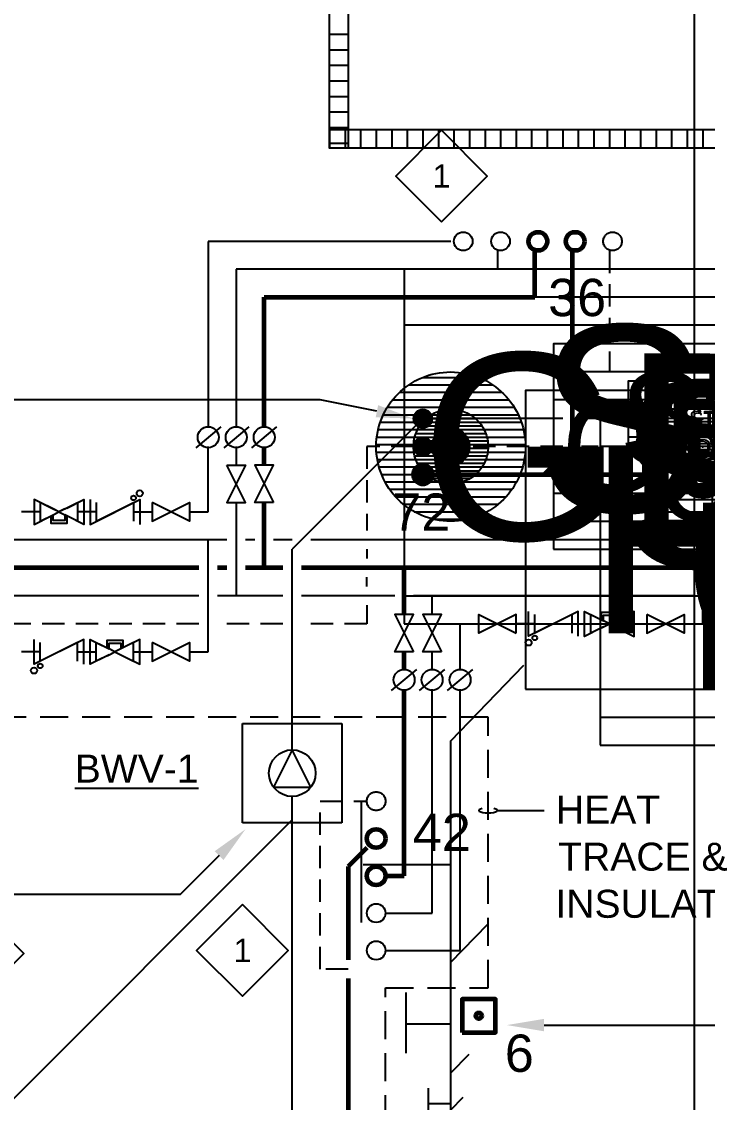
# Model space of a CAD drawing. Extents: x -3956 to 957, y -346 to 1886.
# Drawn here: x -2842 to -2621.5, y 138.9 to 486.4 of the extents above; entities that cross this region are included whole.
import ezdxf
from ezdxf.enums import TextEntityAlignment as Align

# ---------------------------------------------------------------- set-up
doc = ezdxf.new("R2010")
doc.units = 0
doc.header["$LTSCALE"] = 36
doc.header["$MEASUREMENT"] = 0
doc.linetypes.add('HIDDEN', pattern=[0.375, 0.25, -0.125])
doc.linetypes.add('VENT', pattern=[0.3, 0.2, -0.1])
for name, color, linetype in [('G-ANNO-TEXT', 70, 'Continuous'), ('G-ANNO-TEXT @ 96', 70, 'Continuous'), ('P-FIXT-N-N', 3, 'Continuous'), ('P-FIXT-N-N @ 1 (1)', 3, 'Continuous'), ('P-FIXT-N-N @ 1 (2)', 3, 'Continuous'), ('P-FIXT-N-N @ 12', 3, 'Continuous'), ('P-FIXT-N-N @ 128', 3, 'Continuous'), ('P-FIXT-N-N @ 16', 3, 'Continuous'), ('P-FIXT-N-N @ 192', 3, 'Continuous'), ('P-FIXT-N-N @ 2', 3, 'Continuous'), ('P-FIXT-N-N @ 24', 3, 'Continuous'), ('P-FIXT-N-N @ 384', 3, 'Continuous'), ('P-FIXT-N-N @ 4', 3, 'Continuous'), ('P-FIXT-N-N @ 48', 3, 'Continuous'), ('P-FIXT-N-N @ 64', 3, 'Continuous'), ('P-FIXT-N-N @ 768', 3, 'Continuous'), ('P-FIXT-N-N @ 8', 3, 'Continuous'), ('P-FIXT-N-N @ 96', 3, 'Continuous'), ('P-GV-N', 5, 'VENT'), ('P-GV-N @ 1 (1)', 5, 'VENT'), ('P-GV-N @ 1 (2)', 5, 'VENT'), ('P-GV-N @ 12', 5, 'VENT'), ('P-GV-N @ 128', 5, 'VENT'), ('P-GV-N @ 16', 5, 'VENT'), ('P-GV-N @ 192', 5, 'VENT'), ('P-GV-N @ 2', 5, 'VENT'), ('P-GV-N @ 24', 5, 'VENT'), ('P-GV-N @ 384', 5, 'VENT'), ('P-GV-N @ 4', 5, 'VENT'), ('P-GV-N @ 48', 5, 'VENT'), ('P-GV-N @ 64', 5, 'VENT'), ('P-GV-N @ 768', 5, 'VENT'), ('P-GV-N @ 8', 5, 'VENT'), ('P-GV-N @ 96', 5, 'VENT'), ('P-HW-N', 1, 'Continuous'), ('P-HW-N @ 1 (1)', 1, 'Continuous'), ('P-HW-N @ 1 (2)', 1, 'Continuous'), ('P-HW-N @ 128', 1, 'Continuous'), ('P-HW-N @ 192', 1, 'Continuous'), ('P-HW-N @ 384', 1, 'Continuous'), ('P-HW-N @ 48', 1, 'Continuous'), ('P-HW-N @ 64', 1, 'Continuous'), ('P-HW-N @ 768', 1, 'Continuous'), ('P-HW-N @ 96', 1, 'Continuous'), ('P-HWC-N', 2, 'Continuous'), ('P-HWC-N @ 1 (1)', 2, 'Continuous'), ('P-HWC-N @ 1 (2)', 2, 'Continuous'), ('P-HWC-N @ 128', 2, 'Continuous'), ('P-HWC-N @ 192', 2, 'Continuous'), ('P-HWC-N @ 384', 2, 'Continuous'), ('P-HWC-N @ 48', 2, 'Continuous'), ('P-HWC-N @ 64', 2, 'Continuous'), ('P-HWC-N @ 768', 2, 'Continuous'), ('P-HWC-N @ 96', 2, 'Continuous'), ('P-SANV-N', 5, 'VENT'), ('P-SANV-N @ 96', 5, 'VENT'), ('P-STRM-N', 2, 'Continuous'), ('P-STRM-N @ 1 (1)', 2, 'Continuous'), ('P-STRM-N @ 1 (2)', 2, 'Continuous'), ('P-STRM-N @ 128', 2, 'Continuous'), ('P-STRM-N @ 192', 2, 'Continuous'), ('P-STRM-N @ 384', 2, 'Continuous'), ('P-STRM-N @ 48', 2, 'Continuous'), ('P-STRM-N @ 64', 2, 'Continuous'), ('P-STRM-N @ 768', 2, 'Continuous'), ('P-STRM-N @ 96', 2, 'Continuous')]:
    doc.layers.add(name, color=color, linetype=linetype)
for name, color, linetype, lineweight in [('P-CW-N', 4, 'Continuous', 60), ('P-CW-N @ 1 (1)', 4, 'Continuous', 60), ('P-CW-N @ 1 (2)', 4, 'Continuous', 60), ('P-CW-N @ 128', 4, 'Continuous', 60), ('P-CW-N @ 192', 4, 'Continuous', 60), ('P-CW-N @ 384', 4, 'Continuous', 60), ('P-CW-N @ 48', 4, 'Continuous', 60), ('P-CW-N @ 64', 4, 'Continuous', 60), ('P-CW-N @ 768', 4, 'Continuous', 60), ('P-CW-N @ 96', 4, 'Continuous', 60), ('P-SAN-E', 215, 'Continuous', 25), ('P-SAN-N', 6, 'Continuous', 60), ('P-SAN-N @ 1 (1)', 6, 'Continuous', 60), ('P-SAN-N @ 1 (2)', 6, 'Continuous', 60), ('P-SAN-N @ 128', 6, 'Continuous', 60), ('P-SAN-N @ 192', 6, 'Continuous', 60), ('P-SAN-N @ 384', 6, 'Continuous', 60), ('P-SAN-N @ 48', 6, 'Continuous', 60), ('P-SAN-N @ 64', 6, 'Continuous', 60), ('P-SAN-N @ 768', 6, 'Continuous', 60), ('P-SAN-N @ 96', 6, 'Continuous', 60)]:
    doc.layers.add(name, color=color, linetype=linetype, lineweight=lineweight)
doc.layers.add('P-SAN-DFU', color=7, linetype='Continuous', plot=False)
doc.styles.add('Arial', font='arial.ttf')

# ---------------------------------------------------------------- blocks, each defined once
blk = doc.blocks.new('*U7')
blk.add_circle((0, 0), 0.0312)
blk = doc.blocks.new('DIAMOND TAG')
blk.add_lwpolyline([(0, -0.1533), (0.1533, 0), (0, 0.1533), (-0.1533, 0)], close=True)
at = {"style": 'Arial'}
blk.add_attdef('XXX', text='', height=0.0781, dxfattribs=at).set_placement((0, 0), align=Align.MIDDLE)
blk = doc.blocks.new('*U6')
h = blk.add_hatch()
h.set_pattern_fill('ANSI31', color=256, scale=0.025, angle=135)
edge = h.paths.add_edge_path()
edge.add_arc((0, 0), 0.03125, 0, 360)
blk.add_circle((0, 0), 0.03125)
blk = doc.blocks.new('*U39')
at = {"layer": 'DEFPOINTS'}
blk.add_lwpolyline([(-0.125, -0.0625), (0.125, -0.0625), (0.125, 0.0625), (-0.125, 0.0625)], close=True, dxfattribs=at)
at = {"style": 'Arial'}
blk.add_text('HW', height=0.078125, dxfattribs=at).set_placement((0, 0), align=Align.MIDDLE)
blk = doc.blocks.new('*U1482')
at = {"layer": 'P-HW-N @ 1 (1)', "linetype": 'ByBlock', "lineweight": -2}
blk.add_blockref('*U39', (-2560, 301.74), dxfattribs=at)
at = {"layer": 'P-HW-N @ 1 (2)', "linetype": 'ByBlock', "lineweight": -2}
blk.add_blockref('*U39', (-2560, 301.74), dxfattribs=at)
at = {"layer": 'P-HW-N @ 128', "linetype": 'ByBlock', "lineweight": -2, "xscale": 128, "yscale": 128, "zscale": 128}
blk.add_blockref('*U39', (-2560, 301.74), dxfattribs=at)
at = {"layer": 'P-HW-N @ 192', "linetype": 'ByBlock', "lineweight": -2, "xscale": 192, "yscale": 192, "zscale": 192}
blk.add_blockref('*U39', (-2560, 301.74), dxfattribs=at)
at = {"layer": 'P-HW-N @ 384', "linetype": 'ByBlock', "lineweight": -2, "xscale": 384, "yscale": 384, "zscale": 384}
blk.add_blockref('*U39', (-2560, 301.74), dxfattribs=at)
at = {"layer": 'P-HW-N @ 48', "linetype": 'ByBlock', "lineweight": -2, "xscale": 48, "yscale": 48, "zscale": 48}
blk.add_blockref('*U39', (-2560, 301.74), dxfattribs=at)
at = {"layer": 'P-HW-N @ 64', "linetype": 'ByBlock', "lineweight": -2, "xscale": 64, "yscale": 64, "zscale": 64}
blk.add_blockref('*U39', (-2560, 301.74), dxfattribs=at)
at = {"layer": 'P-HW-N @ 768', "linetype": 'ByBlock', "lineweight": -2, "xscale": 768, "yscale": 768, "zscale": 768}
blk.add_blockref('*U39', (-2560, 301.74), dxfattribs=at)
at = {"layer": 'P-HW-N @ 96', "linetype": 'ByBlock', "lineweight": -2, "xscale": 96, "yscale": 96, "zscale": 96}
blk.add_blockref('*U39', (-2560, 301.74), dxfattribs=at)
blk = doc.blocks.new('*U10')
at = {"layer": 'DEFPOINTS'}
blk.add_lwpolyline([(-0.125, -0.0625), (0.125, -0.0625), (0.125, 0.0625), (-0.125, 0.0625)], close=True, dxfattribs=at)
at = {"style": 'Arial'}
blk.add_text('CW', height=0.078125, dxfattribs=at).set_placement((0, 0), align=Align.MIDDLE)
blk = doc.blocks.new('*U1483')
at = {"layer": 'P-CW-N @ 1 (1)', "linetype": 'ByBlock', "lineweight": -2}
blk.add_blockref('*U10', (-2560, 310.74), dxfattribs=at)
at = {"layer": 'P-CW-N @ 1 (2)', "linetype": 'ByBlock', "lineweight": -2}
blk.add_blockref('*U10', (-2560, 310.74), dxfattribs=at)
at = {"layer": 'P-CW-N @ 128', "linetype": 'ByBlock', "lineweight": -2, "xscale": 128, "yscale": 128, "zscale": 128}
blk.add_blockref('*U10', (-2560, 310.74), dxfattribs=at)
at = {"layer": 'P-CW-N @ 192', "linetype": 'ByBlock', "lineweight": -2, "xscale": 192, "yscale": 192, "zscale": 192}
blk.add_blockref('*U10', (-2560, 310.74), dxfattribs=at)
at = {"layer": 'P-CW-N @ 384', "linetype": 'ByBlock', "lineweight": -2, "xscale": 384, "yscale": 384, "zscale": 384}
blk.add_blockref('*U10', (-2560, 310.74), dxfattribs=at)
at = {"layer": 'P-CW-N @ 48', "linetype": 'ByBlock', "lineweight": -2, "xscale": 48, "yscale": 48, "zscale": 48}
blk.add_blockref('*U10', (-2560, 310.74), dxfattribs=at)
at = {"layer": 'P-CW-N @ 64', "linetype": 'ByBlock', "lineweight": -2, "xscale": 64, "yscale": 64, "zscale": 64}
blk.add_blockref('*U10', (-2560, 310.74), dxfattribs=at)
at = {"layer": 'P-CW-N @ 768', "linetype": 'ByBlock', "lineweight": -2, "xscale": 768, "yscale": 768, "zscale": 768}
blk.add_blockref('*U10', (-2560, 310.74), dxfattribs=at)
at = {"layer": 'P-CW-N @ 96', "linetype": 'ByBlock', "lineweight": -2, "xscale": 96, "yscale": 96, "zscale": 96}
blk.add_blockref('*U10', (-2560, 310.74), dxfattribs=at)
blk = doc.blocks.new('*U15')
at = {"layer": 'DEFPOINTS'}
blk.add_lwpolyline([(-0.15625, -0.0625), (0.15625, -0.0625), (0.15625, 0.0625), (-0.15625, 0.0625)], close=True, dxfattribs=at)
at = {"style": 'Arial'}
blk.add_text('HWC', height=0.078125, dxfattribs=at).set_placement((0, 0), align=Align.MIDDLE)
blk = doc.blocks.new('*U1484')
at = {"layer": 'P-HWC-N @ 1 (1)', "linetype": 'ByBlock', "lineweight": -2}
blk.add_blockref('*U15', (-2560, 319.74), dxfattribs=at)
at = {"layer": 'P-HWC-N @ 1 (2)', "linetype": 'ByBlock', "lineweight": -2}
blk.add_blockref('*U15', (-2560, 319.74), dxfattribs=at)
at = {"layer": 'P-HWC-N @ 128', "linetype": 'ByBlock', "lineweight": -2, "xscale": 128, "yscale": 128, "zscale": 128}
blk.add_blockref('*U15', (-2560, 319.74), dxfattribs=at)
at = {"layer": 'P-HWC-N @ 192', "linetype": 'ByBlock', "lineweight": -2, "xscale": 192, "yscale": 192, "zscale": 192}
blk.add_blockref('*U15', (-2560, 319.74), dxfattribs=at)
at = {"layer": 'P-HWC-N @ 384', "linetype": 'ByBlock', "lineweight": -2, "xscale": 384, "yscale": 384, "zscale": 384}
blk.add_blockref('*U15', (-2560, 319.74), dxfattribs=at)
at = {"layer": 'P-HWC-N @ 48', "linetype": 'ByBlock', "lineweight": -2, "xscale": 48, "yscale": 48, "zscale": 48}
blk.add_blockref('*U15', (-2560, 319.74), dxfattribs=at)
at = {"layer": 'P-HWC-N @ 64', "linetype": 'ByBlock', "lineweight": -2, "xscale": 64, "yscale": 64, "zscale": 64}
blk.add_blockref('*U15', (-2560, 319.74), dxfattribs=at)
at = {"layer": 'P-HWC-N @ 768', "linetype": 'ByBlock', "lineweight": -2, "xscale": 768, "yscale": 768, "zscale": 768}
blk.add_blockref('*U15', (-2560, 319.74), dxfattribs=at)
at = {"layer": 'P-HWC-N @ 96', "linetype": 'ByBlock', "lineweight": -2, "xscale": 96, "yscale": 96, "zscale": 96}
blk.add_blockref('*U15', (-2560, 319.74), dxfattribs=at)
blk = doc.blocks.new('*U1486')
at = {"layer": 'P-GV-N @ 1 (1)'}
blk.add_blockref('*U6', (-2704, 349.74), dxfattribs=at)
at = {"layer": 'P-GV-N @ 1 (2)'}
blk.add_blockref('*U6', (-2704, 349.74), dxfattribs=at)
at = {"layer": 'P-GV-N @ 12', "xscale": 12, "yscale": 12, "zscale": 12}
blk.add_blockref('*U6', (-2704, 349.74), dxfattribs=at)
at = {"layer": 'P-GV-N @ 128', "xscale": 128, "yscale": 128, "zscale": 128}
blk.add_blockref('*U6', (-2704, 349.74), dxfattribs=at)
at = {"layer": 'P-GV-N @ 16', "xscale": 16, "yscale": 16, "zscale": 16}
blk.add_blockref('*U6', (-2704, 349.74), dxfattribs=at)
at = {"layer": 'P-GV-N @ 192', "xscale": 192, "yscale": 192, "zscale": 192}
blk.add_blockref('*U6', (-2704, 349.74), dxfattribs=at)
at = {"layer": 'P-GV-N @ 2', "xscale": 2, "yscale": 2, "zscale": 2}
blk.add_blockref('*U6', (-2704, 349.74), dxfattribs=at)
at = {"layer": 'P-GV-N @ 24', "xscale": 24, "yscale": 24, "zscale": 24}
blk.add_blockref('*U6', (-2704, 349.74), dxfattribs=at)
at = {"layer": 'P-GV-N @ 384', "xscale": 384, "yscale": 384, "zscale": 384}
blk.add_blockref('*U6', (-2704, 349.74), dxfattribs=at)
at = {"layer": 'P-GV-N @ 4', "xscale": 4, "yscale": 4, "zscale": 4}
blk.add_blockref('*U6', (-2704, 349.74), dxfattribs=at)
at = {"layer": 'P-GV-N @ 48', "xscale": 48, "yscale": 48, "zscale": 48}
blk.add_blockref('*U6', (-2704, 349.74), dxfattribs=at)
at = {"layer": 'P-GV-N @ 64', "xscale": 64, "yscale": 64, "zscale": 64}
blk.add_blockref('*U6', (-2704, 349.74), dxfattribs=at)
at = {"layer": 'P-GV-N @ 768', "xscale": 768, "yscale": 768, "zscale": 768}
blk.add_blockref('*U6', (-2704, 349.74), dxfattribs=at)
at = {"layer": 'P-GV-N @ 8', "xscale": 8, "yscale": 8, "zscale": 8}
blk.add_blockref('*U6', (-2704, 349.74), dxfattribs=at)
at = {"layer": 'P-GV-N @ 96', "xscale": 96, "yscale": 96, "zscale": 96}
blk.add_blockref('*U6', (-2713, 349.74), dxfattribs=at)
blk = doc.blocks.new('*U64')
at = {"layer": 'DEFPOINTS'}
blk.add_lwpolyline([(-0.125, -0.0625), (0.125, -0.0625), (0.125, 0.0625), (-0.125, 0.0625)], close=True, dxfattribs=at)
at = {"style": 'Arial'}
blk.add_text('ST', height=0.078125, dxfattribs=at).set_placement((0, 0), align=Align.MIDDLE)
blk = doc.blocks.new('*U1487')
at = {"layer": 'P-STRM-N @ 1 (1)', "linetype": 'ByBlock', "lineweight": -2}
blk.add_blockref('*U64', (-2623, 358.74), dxfattribs=at)
at = {"layer": 'P-STRM-N @ 1 (2)', "linetype": 'ByBlock', "lineweight": -2}
blk.add_blockref('*U64', (-2623, 358.74), dxfattribs=at)
at = {"layer": 'P-STRM-N @ 128', "linetype": 'ByBlock', "lineweight": -2, "xscale": 128, "yscale": 128, "zscale": 128}
blk.add_blockref('*U64', (-2623, 358.74), dxfattribs=at)
at = {"layer": 'P-STRM-N @ 192', "linetype": 'ByBlock', "lineweight": -2, "xscale": 192, "yscale": 192, "zscale": 192}
blk.add_blockref('*U64', (-2623, 358.74), dxfattribs=at)
at = {"layer": 'P-STRM-N @ 384', "linetype": 'ByBlock', "lineweight": -2, "xscale": 384, "yscale": 384, "zscale": 384}
blk.add_blockref('*U64', (-2623, 358.74), dxfattribs=at)
at = {"layer": 'P-STRM-N @ 48', "linetype": 'ByBlock', "lineweight": -2, "xscale": 48, "yscale": 48, "zscale": 48}
blk.add_blockref('*U64', (-2623, 358.74), dxfattribs=at)
at = {"layer": 'P-STRM-N @ 64', "linetype": 'ByBlock', "lineweight": -2, "xscale": 64, "yscale": 64, "zscale": 64}
blk.add_blockref('*U64', (-2623, 358.74), dxfattribs=at)
at = {"layer": 'P-STRM-N @ 768', "linetype": 'ByBlock', "lineweight": -2, "xscale": 768, "yscale": 768, "zscale": 768}
blk.add_blockref('*U64', (-2623, 358.74), dxfattribs=at)
at = {"layer": 'P-STRM-N @ 96', "linetype": 'ByBlock', "lineweight": -2, "xscale": 96, "yscale": 96, "zscale": 96}
blk.add_blockref('*U64', (-2623, 358.74), dxfattribs=at)
blk = doc.blocks.new('*U54')
at = {"layer": 'DEFPOINTS'}
blk.add_lwpolyline([(-0.125, -0.0625), (0.125, -0.0625), (0.125, 0.0625), (-0.125, 0.0625)], close=True, dxfattribs=at)
at = {"style": 'Arial'}
blk.add_text('S', height=0.07812, dxfattribs=at).set_placement((0, 0), align=Align.MIDDLE)
blk = doc.blocks.new('*U1488')
at = {"layer": 'P-SAN-N @ 1 (1)', "linetype": 'ByBlock', "lineweight": -2}
blk.add_blockref('*U54', (-2623, 340.74), dxfattribs=at)
at = {"layer": 'P-SAN-N @ 1 (2)', "linetype": 'ByBlock', "lineweight": -2}
blk.add_blockref('*U54', (-2623, 340.74), dxfattribs=at)
at = {"layer": 'P-SAN-N @ 128', "linetype": 'ByBlock', "lineweight": -2, "xscale": 128, "yscale": 128, "zscale": 128}
blk.add_blockref('*U54', (-2623, 340.74), dxfattribs=at)
at = {"layer": 'P-SAN-N @ 192', "linetype": 'ByBlock', "lineweight": -2, "xscale": 192, "yscale": 192, "zscale": 192}
blk.add_blockref('*U54', (-2623, 340.74), dxfattribs=at)
at = {"layer": 'P-SAN-N @ 384', "linetype": 'ByBlock', "lineweight": -2, "xscale": 384, "yscale": 384, "zscale": 384}
blk.add_blockref('*U54', (-2623, 340.74), dxfattribs=at)
at = {"layer": 'P-SAN-N @ 48', "linetype": 'ByBlock', "lineweight": -2, "xscale": 48, "yscale": 48, "zscale": 48}
blk.add_blockref('*U54', (-2623, 340.74), dxfattribs=at)
at = {"layer": 'P-SAN-N @ 64', "linetype": 'ByBlock', "lineweight": -2, "xscale": 64, "yscale": 64, "zscale": 64}
blk.add_blockref('*U54', (-2623, 340.74), dxfattribs=at)
at = {"layer": 'P-SAN-N @ 768', "linetype": 'ByBlock', "lineweight": -2, "xscale": 768, "yscale": 768, "zscale": 768}
blk.add_blockref('*U54', (-2623, 340.74), dxfattribs=at)
at = {"layer": 'P-SAN-N @ 96', "linetype": 'ByBlock', "lineweight": -2, "xscale": 96, "yscale": 96, "zscale": 96}
blk.add_blockref('*U54', (-2623, 340.74), dxfattribs=at)
blk = doc.blocks.new('*U72')
at = {"layer": 'DEFPOINTS'}
blk.add_lwpolyline([(-0.125, -0.0625), (0.125, -0.0625), (0.125, 0.0625), (-0.125, 0.0625)], close=True, dxfattribs=at)
at = {"style": 'Arial'}
blk.add_text('GDV', height=0.078125, dxfattribs=at).set_placement((0, 0), align=Align.MIDDLE)
blk = doc.blocks.new('*U1490')
at = {"layer": 'P-GV-N @ 1 (1)', "linetype": 'ByBlock', "lineweight": -2}
blk.add_blockref('*U72', (-2623, 349.74), dxfattribs=at)
at = {"layer": 'P-GV-N @ 1 (2)', "linetype": 'ByBlock', "lineweight": -2}
blk.add_blockref('*U72', (-2623, 349.74), dxfattribs=at)
at = {"layer": 'P-GV-N @ 128', "linetype": 'ByBlock', "lineweight": -2, "xscale": 128, "yscale": 128, "zscale": 128}
blk.add_blockref('*U72', (-2623, 349.74), dxfattribs=at)
at = {"layer": 'P-GV-N @ 192', "linetype": 'ByBlock', "lineweight": -2, "xscale": 192, "yscale": 192, "zscale": 192}
blk.add_blockref('*U72', (-2623, 349.74), dxfattribs=at)
at = {"layer": 'P-GV-N @ 384', "linetype": 'ByBlock', "lineweight": -2, "xscale": 384, "yscale": 384, "zscale": 384}
blk.add_blockref('*U72', (-2623, 349.74), dxfattribs=at)
at = {"layer": 'P-GV-N @ 48', "linetype": 'ByBlock', "lineweight": -2, "xscale": 48, "yscale": 48, "zscale": 48}
blk.add_blockref('*U72', (-2623, 349.74), dxfattribs=at)
at = {"layer": 'P-GV-N @ 64', "linetype": 'ByBlock', "lineweight": -2, "xscale": 64, "yscale": 64, "zscale": 64}
blk.add_blockref('*U72', (-2623, 349.74), dxfattribs=at)
at = {"layer": 'P-GV-N @ 768', "linetype": 'ByBlock', "lineweight": -2, "xscale": 768, "yscale": 768, "zscale": 768}
blk.add_blockref('*U72', (-2623, 349.74), dxfattribs=at)
at = {"layer": 'P-GV-N @ 96', "linetype": 'ByBlock', "lineweight": -2, "xscale": 96, "yscale": 96, "zscale": 96}
blk.add_blockref('*U72', (-2623, 349.74), dxfattribs=at)
blk = doc.blocks.new('*U80')
for p, q in [((0.10933, 0.03737), (0.15999, 0.03737)), ((0.18546, 0), (0.21704, -0.03064))]:
    blk.add_line(p, q)
at = {"color": 0}
for p, q in [((0.13355, 0), (0.13355, 0.03663)), ((0, 0), (0.18546, 0))]:
    blk.add_line(p, q, dxfattribs=at)
blk = doc.blocks.new('*U1506')
at = {"layer": 'P-FIXT-N-N @ 1 (1)', "rotation": 90}
blk.add_blockref('*U80', (-2704, 112.74), dxfattribs=at)
at = {"layer": 'P-FIXT-N-N @ 1 (2)', "rotation": 90}
blk.add_blockref('*U80', (-2704, 112.74), dxfattribs=at)
at = {"layer": 'P-FIXT-N-N @ 12', "xscale": 12, "yscale": 12, "zscale": 12, "rotation": 90}
blk.add_blockref('*U80', (-2704, 112.74), dxfattribs=at)
at = {"layer": 'P-FIXT-N-N @ 128', "xscale": 128, "yscale": 128, "zscale": 128, "rotation": 90}
blk.add_blockref('*U80', (-2704, 112.74), dxfattribs=at)
at = {"layer": 'P-FIXT-N-N @ 16', "xscale": 16, "yscale": 16, "zscale": 16, "rotation": 90}
blk.add_blockref('*U80', (-2704, 112.74), dxfattribs=at)
at = {"layer": 'P-FIXT-N-N @ 192', "xscale": 192, "yscale": 192, "zscale": 192, "rotation": 90}
blk.add_blockref('*U80', (-2704, 112.74), dxfattribs=at)
at = {"layer": 'P-FIXT-N-N @ 2', "xscale": 2, "yscale": 2, "zscale": 2, "rotation": 90}
blk.add_blockref('*U80', (-2704, 112.74), dxfattribs=at)
at = {"layer": 'P-FIXT-N-N @ 24', "xscale": 24, "yscale": 24, "zscale": 24, "rotation": 90}
blk.add_blockref('*U80', (-2704, 112.74), dxfattribs=at)
at = {"layer": 'P-FIXT-N-N @ 384', "xscale": 384, "yscale": 384, "zscale": 384, "rotation": 90}
blk.add_blockref('*U80', (-2704, 112.74), dxfattribs=at)
at = {"layer": 'P-FIXT-N-N @ 4', "xscale": 4, "yscale": 4, "zscale": 4, "rotation": 90}
blk.add_blockref('*U80', (-2704, 112.74), dxfattribs=at)
at = {"layer": 'P-FIXT-N-N @ 48', "xscale": 48, "yscale": 48, "zscale": 48, "rotation": 90}
blk.add_blockref('*U80', (-2704, 112.74), dxfattribs=at)
at = {"layer": 'P-FIXT-N-N @ 64', "xscale": 64, "yscale": 64, "zscale": 64, "rotation": 90}
blk.add_blockref('*U80', (-2704, 112.74), dxfattribs=at)
at = {"layer": 'P-FIXT-N-N @ 768', "xscale": 768, "yscale": 768, "zscale": 768, "rotation": 90}
blk.add_blockref('*U80', (-2704, 112.74), dxfattribs=at)
at = {"layer": 'P-FIXT-N-N @ 8', "xscale": 8, "yscale": 8, "zscale": 8, "rotation": 90}
blk.add_blockref('*U80', (-2704, 112.74), dxfattribs=at)
at = {"layer": 'P-FIXT-N-N @ 96', "xscale": 96, "yscale": 96, "zscale": 96, "rotation": 90}
blk.add_blockref('*U80', (-2704, 106.74), dxfattribs=at)
blk = doc.blocks.new('*U84')
at = {"linetype": 'Continuous'}
blk.add_lwpolyline([(-0.0556, -0.0556), (0.0556, -0.0556), (0.0556, 0.0556), (-0.0556, 0.0556)], close=True, dxfattribs=at)
at = {"color": 7, "linetype": 'Continuous'}
blk.add_circle((0, 0), 0.01, dxfattribs=at)
blk = doc.blocks.new('BACKWATER VALVE')
blk.add_lwpolyline([(0.078125, 0), (-0.046875, 0.0625), (-0.046875, -0.0625)], close=True)
blk.add_circle((0, 0), 0.078125)
blk = doc.blocks.new('*U31')
at = {"linetype": 'Continuous'}
blk.add_lwpolyline([(-0.0625, 0.0625, 0, 0.0273, 0), (-0.0041, 0.0625, 0, 0, 0), (-0.0041, 0.0625, 0, 0, 0), (0.0625, 0.0625, 0, 0, 0)], format="xyseb", dxfattribs=at)
blk.add_lwpolyline([(-0.0625, 0.0312), (-0.0625, -0.0312), (0.0625, 0.0312), (0.0625, -0.0312)], dxfattribs=at)
blk.add_circle((0.0625, 0.0469), 0.00781, dxfattribs=at)
blk = doc.blocks.new('*U1686')
at = {"layer": 'P-HWC-N @ 128', "xscale": 128, "yscale": 128, "zscale": 128}
blk.add_blockref('*U31', (-2812, 328.74), dxfattribs=at)
at = {"layer": 'P-HWC-N @ 96', "xscale": 96, "yscale": 96, "zscale": 96}
blk.add_blockref('*U31', (-2812, 328.74), dxfattribs=at)
blk = doc.blocks.new('*U32')
at = {"linetype": 'Continuous'}
for points in [[(-0.0195, -0.0098), (-0.0625, -0.0313), (-0.0625, 0.0312), (-0.0195, 0.0098)], [(-0.0195, 0.0098), (-0.0195, 0.0293), (0.0195, 0.0293), (0.0195, 0.0098)], [(0.0195, -0.0098), (0.0625, -0.0313), (0.0625, 0.0312), (0.0195, 0.0098)], [(-0.0195, -0.0098), (0, 0), (-0.0195, 0.0098)], [(0.0195, 0.0098), (0, 0), (0.0195, -0.0098)]]:
    blk.add_lwpolyline(points, dxfattribs=at)
blk = doc.blocks.new('*U1687')
at = {"layer": 'P-HWC-N @ 128', "xscale": 128, "yscale": 128, "zscale": 128, "rotation": 179.9999994609443}
blk.add_blockref('*U32', (-2830, 328.74), dxfattribs=at)
at = {"layer": 'P-HWC-N @ 96', "xscale": 96, "yscale": 96, "zscale": 96, "rotation": 179.9999994609443}
blk.add_blockref('*U32', (-2830, 328.74), dxfattribs=at)
blk = doc.blocks.new('PLMB BALL VALVES')
at = {"linetype": 'Continuous'}
blk.add_lwpolyline([(-0.0625, -0.03125), (-0.0625, 0.03125), (0.0625, -0.03125), (0.0625, 0.03125), (-0.0625, -0.03125)], dxfattribs=at)
blk = doc.blocks.new('LeaderNoteBlock')
blk.add_ellipse((0, 0), major_axis=(1, 0), ratio=0.25, start_param=5.387521, end_param=10.320443)
blk = doc.blocks.new('*U1690')
at = {"layer": 'P-HWC-N @ 128', "xscale": 128, "yscale": 128, "zscale": 128, "rotation": 180}
blk.add_blockref('*U31', (-2671, 292.74), dxfattribs=at)
at = {"layer": 'P-HWC-N @ 96', "xscale": 96, "yscale": 96, "zscale": 96, "rotation": 180}
blk.add_blockref('*U31', (-2671, 292.74), dxfattribs=at)
blk = doc.blocks.new('*U1691')
at = {"layer": 'P-HWC-N @ 128', "xscale": 128, "yscale": 128, "zscale": 128, "rotation": 359.9999994609443}
blk.add_blockref('*U32', (-2653, 292.74), dxfattribs=at)
at = {"layer": 'P-HWC-N @ 96', "xscale": 96, "yscale": 96, "zscale": 96, "rotation": 359.9999994609443}
blk.add_blockref('*U32', (-2653, 292.74), dxfattribs=at)
blk = doc.blocks.new('*U1694')
at = {"layer": 'P-HWC-N @ 128', "xscale": 128, "yscale": 128, "zscale": 128, "rotation": 180}
blk.add_blockref('*U31', (-2830, 283.74), dxfattribs=at)
at = {"layer": 'P-HWC-N @ 96', "xscale": 96, "yscale": 96, "zscale": 96, "rotation": 180}
blk.add_blockref('*U31', (-2830, 283.74), dxfattribs=at)
blk = doc.blocks.new('*U1695')
at = {"layer": 'P-HWC-N @ 128', "xscale": 128, "yscale": 128, "zscale": 128, "rotation": 359.9999994609443}
blk.add_blockref('*U32', (-2812, 283.74), dxfattribs=at)
at = {"layer": 'P-HWC-N @ 96', "xscale": 96, "yscale": 96, "zscale": 96, "rotation": 359.9999994609443}
blk.add_blockref('*U32', (-2812, 283.74), dxfattribs=at)

msp = doc.modelspace()

# ---------------------------------------------------------------- linework, layer by layer
at = {"color": 7, "linetype": 'Continuous'}
for p, q in [((-2777.97, 356.11), (-2786.03, 349.37)), ((-2768.97, 356.11), (-2777.03, 349.37)), ((-2768.03, 349.37), (-2759.97, 356.11)), ((-2723.03, 271.37), (-2714.97, 278.11)), ((-2714.03, 271.37), (-2705.97, 278.11)), ((-2705.03, 271.37), (-2696.97, 278.11))]:
    msp.add_line(p, q, dxfattribs=at)
at = {"linetype": 'Continuous'}
for points in [[(-2776, 343.74), (-2770, 343.74), (-2776, 331.74), (-2770, 331.74), (-2776, 343.74)], [(-2761, 331.74), (-2767, 331.74), (-2761, 343.74), (-2767, 343.74), (-2761, 331.74)], [(-2716, 283.74), (-2722, 283.74), (-2716, 295.74), (-2722, 295.74), (-2716, 283.74)], [(-2707, 283.74), (-2713, 283.74), (-2707, 295.74), (-2713, 295.74), (-2707, 283.74)]]:
    msp.add_lwpolyline(points, dxfattribs=at)
for centre in [(-2782, 352.74), (-2773, 352.74), (-2764, 352.74), (-2719, 274.74), (-2710, 274.74), (-2701, 274.74)]:
    msp.add_circle(centre, 3.38, dxfattribs=at)
at = {"layer": 'DEFPOINTS'}
msp.add_line((-2625.7, 1886.1), (-2625.7, -345.9), dxfattribs=at)
at = {"layer": 'G-ANNO-TEXT', "linetype": 'HIDDEN'}
for p, q in [((-2692, 262.74), (-3067, 262.74)), ((-2692, 175.74), (-2692, 262.74)), ((-2725, 118.74), (-2725, 175.74)), ((-2725, 175.74), (-2692, 175.74))]:
    msp.add_line(p, q, dxfattribs=at)
at = {"layer": 'G-ANNO-TEXT'}
for p, q in [((-2771, 260.74), (-2739, 260.74)), ((-2771, 228.74), (-2771, 260.74)), ((-2739, 260.74), (-2739, 228.74)), ((-2739, 228.74), (-2771, 228.74))]:
    msp.add_line(p, q, dxfattribs=at)
for points in [[(-2727.77, 361.1), (-2746, 364.74), (-3382, 364.74)], [(-2689, 232.74), (-2680, 232.74), (-2674, 232.74)], [(-2778.49, 218.26), (-2791, 205.74), (-3382, 205.74)], [(-2674, 163.74), (-2638, 163.74), (-2584, 163.74)]]:
    msp.add_lwpolyline(points, dxfattribs=at)
for points in [[(-2727.37, 363.06), (-2716, 358.74), (-2728.16, 359.14)], [(-2779.9, 219.67), (-2770, 226.74), (-2777.07, 216.84)], [(-2674, 161.74), (-2686, 163.74), (-2674, 165.74)]]:
    msp.add_solid(points, dxfattribs=at)
at = {"layer": 'P-CW-N'}
for p, q in [((-2677, 397.74), (-2677, 412.74)), ((-2764, 397.74), (-2677, 397.74)), ((-2764, 355.74), (-2764, 397.74)), ((-2764, 343.74), (-2764, 349.74)), ((-2764, 310.74), (-2764, 331.74)), ((-2785, 310.74), (-2908, 310.74)), ((-2776, 310.74), (-2779, 310.74)), ((-2758, 310.74), (-2770, 310.74)), ((-2626, 310.74), (-2752, 310.74)), ((-2719, 295.74), (-2719, 310.74)), ((-2719, 277.74), (-2719, 283.74)), ((-2719, 211.74), (-2719, 271.74)), ((-2725, 211.74), (-2719, 211.74))]:
    msp.add_line(p, q, dxfattribs=at)
at = {"layer": 'P-GV-N'}
for p, q in [((-2716, 349.74), (-2731, 349.74)), ((-2731, 349.74), (-2731, 322.74)), ((-2668, 349.74), (-2713, 349.74)), ((-2635, 349.74), (-2662, 349.74)), ((-2731, 316.74), (-2731, 313.74)), ((-2731, 304.74), (-2731, 307.74)), ((-2731, 298.74), (-2731, 292.74)), ((-2785, 292.74), (-2863, 292.74)), ((-2758, 292.74), (-2779, 292.74)), ((-2731, 292.74), (-2752, 292.74))]:
    msp.add_line(p, q, dxfattribs=at)
at = {"layer": 'P-HW-N'}
for p, q in [((-2689, 412.74), (-2689, 406.74)), ((-2689, 406.74), (-2773, 406.74)), ((-2773, 406.74), (-2773, 355.74)), ((-2773, 349.74), (-2773, 343.74)), ((-2773, 331.74), (-2773, 301.74)), ((-2785, 301.74), (-2875, 301.74)), ((-2758, 301.74), (-2779, 301.74)), ((-2722, 301.74), (-2752, 301.74)), ((-2626, 301.74), (-2716, 301.74)), ((-2710, 295.74), (-2710, 301.74)), ((-2710, 277.74), (-2710, 283.74)), ((-2710, 199.74), (-2710, 271.74)), ((-2725, 199.74), (-2710, 199.74))]:
    msp.add_line(p, q, dxfattribs=at)
at = {"layer": 'P-HWC-N'}
for p, q in [((-2704, 415.74), (-2782, 415.74)), ((-2782, 415.74), (-2782, 355.74)), ((-2782, 328.74), (-2782, 349.74)), ((-2836, 328.74), (-2842, 328.74)), ((-2818, 328.74), (-2824, 328.74)), ((-2806, 328.74), (-2800, 328.74)), ((-2782, 328.74), (-2782, 328.74)), ((-2776, 319.74), (-3019, 319.74)), ((-2782, 283.74), (-2782, 319.74)), ((-2767, 319.74), (-2770, 319.74)), ((-2755, 319.74), (-2761, 319.74)), ((-2574.98, 319.74), (-2749, 319.74)), ((-2623, 292.74), (-2623, 319.74)), ((-2701, 292.74), (-2695, 292.74)), ((-2701, 277.74), (-2701, 292.74)), ((-2677, 292.74), (-2683, 292.74)), ((-2665, 292.74), (-2659, 292.74)), ((-2647, 292.74), (-2641, 292.74)), ((-2629, 292.74), (-2623, 292.74)), ((-2836, 283.74), (-2842, 283.74)), ((-2824, 283.74), (-2818, 283.74)), ((-2806, 283.74), (-2800, 283.74)), ((-2788, 283.74), (-2782, 283.74)), ((-2701, 187.74), (-2701, 271.74)), ((-2725, 187.74), (-2701, 187.74))]:
    msp.add_line(p, q, dxfattribs=at)
at = {"layer": 'P-SAN-E', "color": 7}
for p, q in [((-2737, 482.24), (-2743, 482.24)), ((-2737, 477.24), (-2743, 477.24)), ((-2737, 472.24), (-2743, 472.24)), ((-2737, 467.24), (-2743, 467.24)), ((-2737, 462.24), (-2743, 462.24)), ((-2737, 457.24), (-2743, 457.24)), ((-2737, 452.24), (-2743, 452.24)), ((-2743, 451.74), (-2743, 445.74)), ((-2738, 451.74), (-2738, 445.74)), ((-2733, 451.74), (-2733, 445.74)), ((-2728, 451.74), (-2728, 445.74)), ((-2723, 451.74), (-2723, 445.74)), ((-2718, 451.74), (-2718, 445.74)), ((-2713, 451.74), (-2713, 445.74)), ((-2708, 451.74), (-2708, 445.74)), ((-2703, 451.74), (-2703, 445.74)), ((-2698, 451.74), (-2698, 445.74)), ((-2693, 451.74), (-2693, 445.74)), ((-2688, 451.74), (-2688, 445.74)), ((-2683, 451.74), (-2683, 445.74)), ((-2678, 451.74), (-2678, 445.74)), ((-2673, 451.74), (-2673, 445.74)), ((-2668, 451.74), (-2668, 445.74)), ((-2663, 451.74), (-2663, 445.74)), ((-2658, 451.74), (-2658, 445.74)), ((-2653, 451.74), (-2653, 445.74)), ((-2648, 451.74), (-2648, 445.74)), ((-2643, 451.74), (-2643, 445.74)), ((-2638, 451.74), (-2638, 445.74)), ((-2633, 451.74), (-2633, 445.74)), ((-2628, 451.74), (-2628, 445.74)), ((-2623, 451.74), (-2623, 445.74)), ((-2737, 447.24), (-2743, 447.24))]:
    msp.add_line(p, q, dxfattribs=at)
at = {"layer": 'P-SAN-E'}
for points in [[(-2737, 658.74), (-2737, 445.74), (-2743, 445.74), (-2743, 658.74)], [(-2743, 451.74), (-2428, 451.74), (-2428, 445.74), (-2743, 445.74)]]:
    msp.add_lwpolyline(points, close=True, dxfattribs=at)
at = {"layer": 'P-SAN-N'}
for p, q in [((-2665, 412.74), (-2665, 376.74)), ((-2665, 370.74), (-2665, 349.74)), ((-2665, 349.74), (-2674, 340.74)), ((-2710, 340.74), (-2635, 340.74)), ((-2731, 220.74), (-2737, 214.74)), ((-2737, 214.74), (-2737, 184.74)), ((-2737, 178.74), (-2737, 115.74))]:
    msp.add_line(p, q, dxfattribs=at)
at = {"layer": 'P-SANV-N'}
for p, q in [((-2653, 412.74), (-2653, 373.74)), ((-2653, 373.74), (-2665, 373.74)), ((-2746, 181.74), (-2746, 235.74)), ((-2746, 235.74), (-2731, 235.74)), ((-2737, 181.74), (-2746, 181.74))]:
    msp.add_line(p, q, dxfattribs=at)
at = {"layer": 'P-STRM-N'}
for p, q in [((-2713, 358.74), (-2755, 316.74)), ((-2668, 358.74), (-2710, 358.74)), ((-2635, 358.74), (-2662, 358.74)), ((-2788, 328.74), (-2782, 328.74)), ((-2755, 252.24), (-2755, 316.74)), ((-2755, 115.74), (-2755, 237.24)), ((-2872, 112.74), (-2755, 229.74))]:
    msp.add_line(p, q, dxfattribs=at)

# ---------------------------------------------------------------- block references
at = {"layer": 'G-ANNO-TEXT', "xscale": 3, "yscale": 3, "zscale": 3, "rotation": 180}
msp.add_blockref('LeaderNoteBlock', (-2692, 232.74), dxfattribs=at)
at = {"layer": 'G-ANNO-TEXT @ 96', "xscale": 96, "yscale": 96, "zscale": 96}
msp.add_blockref('DIAMOND TAG', (-2707, 436.74), dxfattribs=at).add_auto_attribs({'XXX': '1'})
at = {"layer": 'G-ANNO-TEXT @ 96'}
ref = msp.add_blockref('DIAMOND TAG', (-2771, 187.74), dxfattribs=dict(at, xscale=96, yscale=96, zscale=96, rotation=180))
ref.add_attrib('XXX', '1', dxfattribs={"layer": '0', "height": 7.5, "style": 'Arial'}).set_placement((-2771, 187.74), align=Align.MIDDLE)
ref = msp.add_blockref('DIAMOND TAG', (-2856, 186.74), dxfattribs=dict(at, xscale=96, yscale=96, zscale=96, rotation=180))
ref.add_attrib('XXX', '1', dxfattribs={"layer": '0', "height": 7.5, "style": 'Arial'}).set_placement((-2856, 186.74), align=Align.MIDDLE)
at = {"layer": 'P-CW-N'}
msp.add_blockref('*U1483', (0, 0), dxfattribs=at)
at = {"layer": 'P-CW-N @ 96', "xscale": 96, "yscale": 96, "zscale": 96, "rotation": 180}
for p in [(-2676, 415.74), (-2728, 211.74)]:
    msp.add_blockref('*U7', p, dxfattribs=at)
at = {"layer": 'P-FIXT-N-N'}
msp.add_blockref('*U1506', (0, 0), dxfattribs=at)
at = {"layer": 'P-GV-N'}
for name in ['*U1490', '*U1486']:
    msp.add_blockref(name, (0, 0), dxfattribs=at)
at = {"layer": 'P-HW-N'}
msp.add_blockref('*U1482', (0, 0), dxfattribs=at)
at = {"layer": 'P-HW-N @ 96', "xscale": 96, "yscale": 96, "zscale": 96, "rotation": 180}
for p in [(-2688, 415.74), (-2728, 199.74)]:
    msp.add_blockref('*U7', p, dxfattribs=at)
at = {"layer": 'P-HWC-N'}
for name in ['*U1484', '*U1686', '*U1687', '*U1690', '*U1691', '*U1694', '*U1695']:
    msp.add_blockref(name, (0, 0), dxfattribs=at)
at = {"layer": 'P-HWC-N @ 96', "yscale": 96, "zscale": 96, "rotation": 180}
for name, p, xscale in [('*U7', (-2700, 415.74), 96), ('PLMB BALL VALVES', (-2794, 328.74), -96), ('PLMB BALL VALVES', (-2635, 292.74), -96), ('PLMB BALL VALVES', (-2794, 283.74), -96), ('*U7', (-2728, 187.74), 96)]:
    msp.add_blockref(name, p, dxfattribs=dict(at, xscale=xscale))
at = {"layer": 'P-HWC-N @ 96', "xscale": -96, "yscale": 96, "zscale": 96}
msp.add_blockref('PLMB BALL VALVES', (-2689, 292.74), dxfattribs=at)
at = {"layer": 'P-SAN-N'}
msp.add_blockref('*U1488', (0, 0), dxfattribs=at)
at = {"layer": 'P-SAN-N @ 96', "xscale": 96, "yscale": 96, "zscale": 96, "rotation": 180}
for p in [(-2664, 415.74), (-2728, 223.74)]:
    msp.add_blockref('*U7', p, dxfattribs=at)
at = {"layer": 'P-SAN-N @ 96', "xscale": 96, "yscale": 96, "zscale": 96}
for name, p in [('*U6', (-2713, 340.74)), ('*U84', (-2695, 166.74))]:
    msp.add_blockref(name, p, dxfattribs=at)
at = {"layer": 'P-SANV-N @ 96', "xscale": 96, "yscale": 96, "zscale": 96, "rotation": 180}
for p in [(-2652, 415.74), (-2728, 235.74)]:
    msp.add_blockref('*U7', p, dxfattribs=at)
at = {"layer": 'P-STRM-N'}
msp.add_blockref('*U1487', (0, 0), dxfattribs=at)
at = {"layer": 'P-STRM-N @ 96', "xscale": 96, "yscale": 96, "zscale": 96}
msp.add_blockref('*U6', (-2713, 358.74), dxfattribs=at)
at = {"layer": 'P-STRM-N @ 96', "xscale": 96, "yscale": 96, "zscale": 96, "rotation": 90}
msp.add_blockref('BACKWATER VALVE', (-2755, 244.74), dxfattribs=at)

# ---------------------------------------------------------------- texts
at = {"layer": 'G-ANNO-TEXT', "style": 'Arial'}
for s, p in [('%%UBWV-1', (-2824.92, 241.71)), ('HEAT', (-2670.21, 228.54)), ('TRACE &', (-2669.49, 213.39)), ('INSULATE', (-2670.37, 198.24))]:
    msp.add_text(s, height=9, dxfattribs=at).set_placement(p)
at = {"layer": 'P-SAN-DFU', "color": 3, "style": 'Arial'}
for s, p in [('36', (-2672.7, 391.69)), ('42', (-2716.21, 219.69))]:
    msp.add_text(s, height=12, dxfattribs=at).set_placement(p)
at = {"layer": 'P-SAN-DFU', "style": 'Arial'}
for s, p in [('72', (-2722.79, 322.69)), ('6', (-2686.63, 148.69))]:
    msp.add_text(s, height=12, dxfattribs=at).set_placement(p)

doc.saveas('drawing.dxf')
